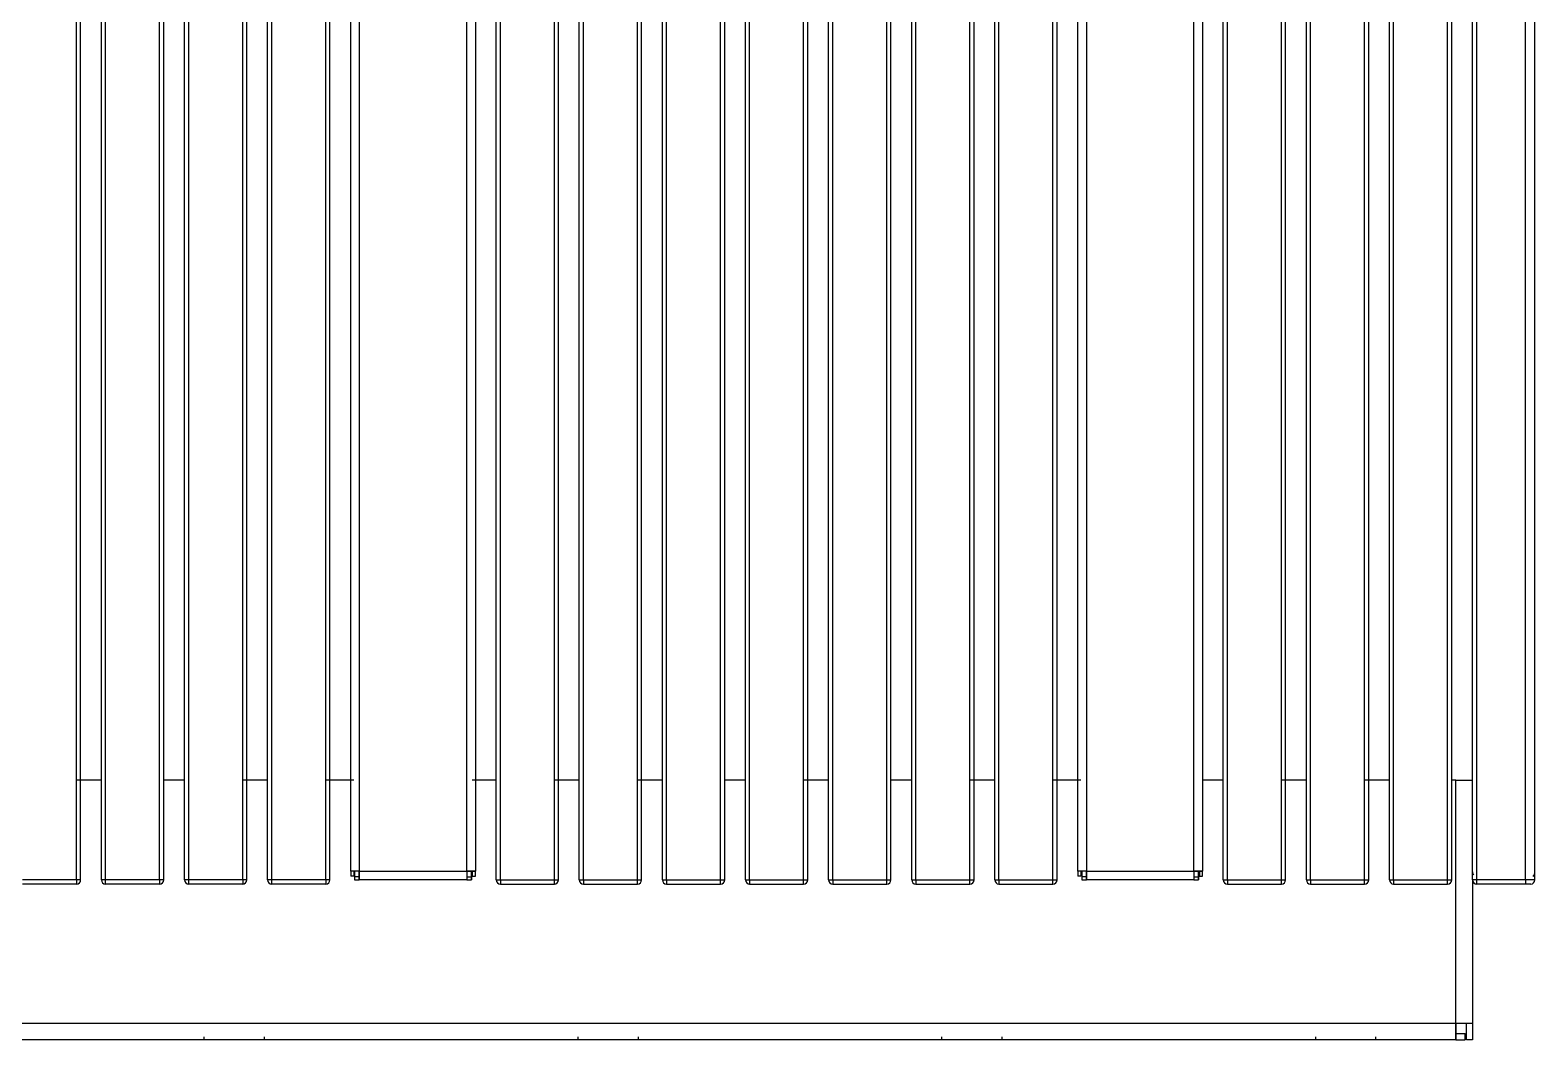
# Model space of a CAD drawing. Header units: millimetres. Extents: x 10366 to 18128, y 24546 to 29685.
# Drawn here: x 12485 to 13209, y 27664 to 28150 of the extents above; entities that cross this region are included whole.
import ezdxf

# ---------------------------------------------------------------- set-up
doc = ezdxf.new("R2010")
doc.units = ezdxf.units.MM
doc.header["$LTSCALE"] = 3
doc.layers.add('DomyÅ›lny', color=7, linetype='Continuous')

msp = doc.modelspace()

# ---------------------------------------------------------------- linework, layer by layer
at = {"layer": 'DomyÅ›lny'}
for p, q in [((12507.48, 27740.94), (12507.48, 28446.94)), ((12509.48, 27740.94), (12509.48, 28446.94)), ((12519.48, 27740.94), (12519.48, 28446.94)), ((12521.48, 27740.94), (12521.48, 28446.94)), ((12547.48, 27740.94), (12547.48, 28446.94)), ((12549.48, 27740.94), (12549.48, 28446.94)), ((12559.48, 27740.94), (12559.48, 28446.94)), ((12561.48, 27740.94), (12561.48, 28446.94)), ((12587.48, 27740.94), (12587.48, 28446.94)), ((12589.48, 27740.94), (12589.48, 28446.94)), ((12599.48, 27740.94), (12599.48, 28446.94)), ((12601.48, 27740.94), (12601.48, 28446.94)), ((12627.48, 27740.94), (12627.48, 28446.94)), ((12629.48, 27740.94), (12629.48, 28446.94)), ((12709.5, 27740.94), (12709.5, 28446.94)), ((12711.5, 27740.94), (12711.5, 28446.94)), ((12737.5, 27740.94), (12737.5, 28446.94)), ((12739.5, 27740.94), (12739.5, 28446.94)), ((12749.5, 27740.94), (12749.5, 28446.94)), ((12751.5, 27740.94), (12751.5, 28446.94)), ((12777.5, 27740.94), (12777.5, 28446.94)), ((12779.5, 27740.94), (12779.5, 28446.94)), ((12789.5, 27740.94), (12789.5, 28446.94)), ((12791.5, 27740.94), (12791.5, 28446.94)), ((12817.5, 27740.94), (12817.5, 28446.94)), ((12819.5, 27740.94), (12819.5, 28446.94)), ((12829.5, 27740.94), (12829.5, 28446.94)), ((12831.5, 27740.94), (12831.5, 28446.94)), ((12857.5, 27740.94), (12857.5, 28446.94)), ((12859.5, 27740.94), (12859.5, 28446.94)), ((12869.5, 27740.94), (12869.5, 28446.94)), ((12871.5, 27740.94), (12871.5, 28446.94)), ((12897.5, 27740.94), (12897.5, 28446.94)), ((12899.5, 27740.94), (12899.5, 28446.94)), ((12909.5, 27740.94), (12909.5, 28446.94)), ((12911.5, 27740.94), (12911.5, 28446.94)), ((12937.5, 27740.94), (12937.5, 28446.94)), ((12939.5, 27740.94), (12939.5, 28446.94)), ((12949.5, 27740.94), (12949.5, 28446.94)), ((12951.5, 27740.94), (12951.5, 28446.94)), ((12977.5, 27740.94), (12977.5, 28446.94)), ((12979.5, 27740.94), (12979.5, 28446.94)), ((13059.48, 27740.94), (13059.48, 28446.94)), ((13061.48, 27740.94), (13061.48, 28446.94)), ((13087.48, 27740.94), (13087.48, 28446.94)), ((13089.48, 27740.94), (13089.48, 28446.94)), ((13099.48, 27740.94), (13099.48, 28446.94)), ((13101.48, 27740.94), (13101.48, 28446.94)), ((13127.48, 27740.94), (13127.48, 28446.94)), ((13129.48, 27740.94), (13129.48, 28446.94)), ((13139.48, 27740.94), (13139.48, 28446.94)), ((13141.48, 27740.94), (13141.48, 28446.94)), ((13167.48, 27740.94), (13167.48, 28446.94)), ((13169.48, 27740.94), (13169.48, 28446.94)), ((13179.48, 27740.94), (13179.48, 28446.94)), ((13181.48, 27740.94), (13181.48, 28446.94)), ((13204.99, 27740.94), (13204.99, 28446.94)), ((13209.48, 27740.94), (13209.48, 28446.94)), ((12639.49, 27745.07), (12639.49, 28441.81)), ((12643.62, 28441.81), (12643.62, 27745.07)), ((12695.36, 27745.07), (12695.36, 28441.81)), ((12699.49, 28441.81), (12699.49, 27745.07)), ((12989.49, 27745.07), (12989.49, 28441.81)), ((12993.62, 28441.81), (12993.62, 27745.07)), ((13045.36, 27745.07), (13045.36, 28441.81)), ((13049.49, 28441.81), (13049.49, 27745.07)), ((12519.48, 27788.94), (12507.48, 27788.94)), ((12559.48, 27788.94), (12549.48, 27788.94)), ((12599.48, 27788.94), (12587.48, 27788.94)), ((12640.99, 27788.94), (12627.48, 27788.94)), ((12709.5, 27788.94), (12697.99, 27788.94)), ((12749.5, 27788.94), (12737.5, 27788.94)), ((12789.5, 27788.94), (12777.5, 27788.94)), ((12829.5, 27788.94), (12819.5, 27788.94)), ((12869.5, 27788.94), (12857.5, 27788.94)), ((12909.5, 27788.94), (12899.5, 27788.94)), ((12949.5, 27788.94), (12937.5, 27788.94)), ((12990.99, 27788.94), (12977.5, 27788.94)), ((13059.48, 27788.94), (13049.49, 27788.94)), ((13099.48, 27788.94), (13087.48, 27788.94)), ((13139.48, 27788.94), (13127.48, 27788.94)), ((13171.47, 27788.94), (13169.48, 27788.94)), ((13171.47, 27671.96), (13171.47, 27788.94)), ((12640.99, 27745.07), (12639.49, 27745.07)), ((12639.49, 27745.07), (12639.49, 27742.79)), ((12640.99, 27742.79), (12639.49, 27742.79)), ((12640.99, 27745.07), (12640.99, 27742.79)), ((12643.62, 27745.07), (12695.36, 27745.07)), ((12697.99, 27745.07), (12699.49, 27745.07)), ((12697.99, 27745.07), (12697.99, 27742.79)), ((12697.99, 27742.79), (12699.49, 27742.79)), ((12699.49, 27742.79), (12699.49, 27745.07)), ((12989.49, 27745.07), (12989.49, 27742.79)), ((12990.99, 27745.07), (12989.49, 27745.07)), ((12990.99, 27742.79), (12989.49, 27742.79)), ((12990.99, 27745.07), (12990.99, 27742.79)), ((12993.62, 27745.07), (13045.36, 27745.07)), ((13047.99, 27745.07), (13049.49, 27745.07)), ((13047.99, 27745.07), (13047.99, 27742.79)), ((13047.99, 27742.79), (13049.49, 27742.79)), ((13049.49, 27742.79), (13049.49, 27745.07)), ((12507.48, 27740.94), (12481.48, 27740.94)), ((12507.48, 27738.94), (12481.48, 27738.94)), ((12547.48, 27740.94), (12521.48, 27740.94)), ((12547.48, 27738.94), (12521.48, 27738.94)), ((12587.48, 27740.94), (12561.48, 27740.94)), ((12587.48, 27738.94), (12561.48, 27738.94)), ((12627.48, 27740.94), (12601.48, 27740.94)), ((12627.48, 27738.94), (12601.48, 27738.94)), ((12643.62, 27742.44), (12641.34, 27742.44)), ((12641.34, 27742.44), (12641.34, 27740.94)), ((12641.34, 27740.94), (12643.62, 27740.94)), ((12643.62, 27742.44), (12643.62, 27740.94)), ((12695.36, 27740.94), (12643.62, 27740.94)), ((12695.36, 27742.44), (12697.64, 27742.44)), ((12695.36, 27742.44), (12695.36, 27740.94)), ((12695.36, 27740.94), (12697.64, 27740.94)), ((12697.64, 27742.44), (12697.64, 27740.94)), ((12711.5, 27740.94), (12737.5, 27740.94)), ((12711.5, 27738.94), (12737.5, 27738.94)), ((12751.5, 27740.94), (12777.5, 27740.94)), ((12751.5, 27738.94), (12777.5, 27738.94)), ((12791.5, 27740.94), (12817.5, 27740.94)), ((12791.5, 27738.94), (12817.5, 27738.94)), ((12831.5, 27740.94), (12857.5, 27740.94)), ((12831.5, 27738.94), (12857.5, 27738.94)), ((12871.5, 27740.94), (12897.5, 27740.94)), ((12871.5, 27738.94), (12897.5, 27738.94)), ((12911.5, 27740.94), (12937.5, 27740.94)), ((12911.5, 27738.94), (12937.5, 27738.94)), ((12951.5, 27740.94), (12977.5, 27740.94)), ((12951.5, 27738.94), (12977.5, 27738.94)), ((12991.34, 27742.44), (12991.34, 27740.94)), ((12993.62, 27742.44), (12991.34, 27742.44)), ((12991.34, 27740.94), (12993.62, 27740.94)), ((12993.62, 27742.44), (12993.62, 27740.94)), ((13045.36, 27740.94), (12993.62, 27740.94)), ((13045.36, 27742.44), (13045.36, 27740.94)), ((13045.36, 27742.44), (13047.64, 27742.44)), ((13045.36, 27740.94), (13047.64, 27740.94)), ((13047.64, 27742.44), (13047.64, 27740.94)), ((13061.48, 27740.94), (13087.48, 27740.94)), ((13061.48, 27738.94), (13087.48, 27738.94)), ((13101.48, 27740.94), (13127.48, 27740.94)), ((13101.48, 27738.94), (13127.48, 27738.94)), ((13141.48, 27740.94), (13167.48, 27740.94)), ((13141.48, 27738.94), (13167.48, 27738.94)), ((13179.49, 27740.94), (13179.49, 27671.96)), ((13204.99, 27740.94), (13181.48, 27740.94)), ((13204.99, 27738.94), (13181.48, 27738.94)), ((12167.51, 27671.96), (13171.47, 27671.96)), ((13171.47, 27671.96), (13171.47, 27665.7)), ((13176.49, 27663.94), (13176.49, 27671.96)), ((13179.49, 27671.96), (13179.49, 27663.94)), ((13171.47, 27663.94), (12167.51, 27663.94)), ((13171.47, 27666.94), (13171.47, 27663.94)), ((13171.47, 27666.94), (13175.99, 27666.94)), ((13171.47, 27663.94), (13175.99, 27663.94)), ((13175.99, 27663.94), (13175.99, 27666.94)), ((13179.49, 27663.94), (13176.49, 27663.94))]:
    msp.add_line(p, q, dxfattribs=at)
for points in [[(13171.47, 27788.94, 0), (13179.49, 27788.94, 0)], [(12643.62, 27745.07, 0), (12639.49, 27745.07, 0)], [(12643.62, 27745.07, 0), (12640.99, 27745.07, 0)], [(12641.34, 27745.07, 0), (12641.34, 27740.94, 0)], [(12641.34, 27745.07, 0), (12641.34, 27742.44, 0)], [(12643.62, 27740.94, 0), (12643.62, 27740.94, 0), (12643.62, 27740.94, 0), (12643.62, 27740.94, 0), (12643.62, 27740.94, 0), (12643.62, 27740.94, 0), (12643.62, 27740.94, 0), (12643.62, 27740.94, 0), (12643.62, 27740.94, 0), (12643.62, 27740.94, 0), (12643.62, 27740.94, 0), (12643.62, 27740.94, 0), (12643.62, 27740.94, 0), (12643.62, 27740.95, 0), (12643.62, 27740.97, 0), (12643.62, 27741.07, 0), (12643.62, 27742.11, 0), (12643.62, 27745.07, 0)], [(12643.62, 27745.07, 0), (12643.62, 27742.44, 0)], [(12695.36, 27745.07, 0), (12695.36, 27740.94, 0)], [(12695.36, 27745.07, 0), (12695.36, 27742.44, 0)], [(12695.36, 27745.07, 0), (12697.99, 27745.07, 0)], [(12699.49, 27745.07, 0), (12699.49, 27745.07, 0), (12699.49, 27745.07, 0), (12699.49, 27745.07, 0), (12699.49, 27745.07, 0), (12699.49, 27745.07, 0), (12699.49, 27745.07, 0), (12699.49, 27745.07, 0), (12699.49, 27745.07, 0), (12699.49, 27745.07, 0), (12699.49, 27745.07, 0), (12699.49, 27745.07, 0), (12699.49, 27745.07, 0), (12699.48, 27745.07, 0), (12699.46, 27745.07, 0), (12699.37, 27745.07, 0), (12698.98, 27745.07, 0), (12695.36, 27745.07, 0)], [(12697.64, 27745.07, 0), (12697.64, 27742.44, 0)], [(12697.64, 27740.94, 0), (12697.64, 27740.94, 0), (12697.64, 27740.94, 0), (12697.64, 27740.94, 0), (12697.64, 27740.94, 0), (12697.64, 27740.94, 0), (12697.64, 27740.94, 0), (12697.64, 27740.94, 0), (12697.64, 27740.94, 0), (12697.64, 27740.94, 0), (12697.64, 27740.94, 0), (12697.64, 27740.94, 0), (12697.64, 27740.94, 0), (12697.64, 27740.95, 0), (12697.64, 27740.97, 0), (12697.64, 27741.06, 0), (12697.64, 27741.45, 0), (12697.64, 27745.07, 0)], [(12993.62, 27745.07, 0), (12989.49, 27745.07, 0)], [(12993.62, 27745.07, 0), (12990.99, 27745.07, 0)], [(12991.34, 27745.07, 0), (12991.34, 27742.44, 0)], [(12991.34, 27745.07, 0), (12991.34, 27740.94, 0)], [(12993.62, 27740.94, 0), (12993.62, 27740.94, 0), (12993.62, 27740.94, 0), (12993.62, 27740.94, 0), (12993.62, 27740.94, 0), (12993.62, 27740.94, 0), (12993.62, 27740.94, 0), (12993.62, 27740.94, 0), (12993.62, 27740.94, 0), (12993.62, 27740.94, 0), (12993.62, 27740.94, 0), (12993.62, 27740.94, 0), (12993.62, 27740.94, 0), (12993.62, 27740.95, 0), (12993.62, 27740.97, 0), (12993.62, 27741.07, 0), (12993.62, 27742.11, 0), (12993.62, 27745.07, 0)], [(12993.62, 27745.07, 0), (12993.62, 27742.44, 0)], [(13045.36, 27745.07, 0), (13045.36, 27742.44, 0)], [(13045.36, 27745.07, 0), (13045.36, 27740.94, 0)], [(13049.49, 27745.07, 0), (13049.49, 27745.07, 0), (13049.49, 27745.07, 0), (13049.49, 27745.07, 0), (13049.49, 27745.07, 0), (13049.49, 27745.07, 0), (13049.49, 27745.07, 0), (13049.49, 27745.07, 0), (13049.49, 27745.07, 0), (13049.49, 27745.07, 0), (13049.49, 27745.07, 0), (13049.49, 27745.07, 0), (13049.49, 27745.07, 0), (13049.48, 27745.07, 0), (13049.46, 27745.07, 0), (13049.37, 27745.07, 0), (13048.98, 27745.07, 0), (13045.36, 27745.07, 0)], [(13045.36, 27745.07, 0), (13047.99, 27745.07, 0)], [(13047.64, 27745.07, 0), (13047.64, 27742.44, 0)], [(13047.64, 27740.94, 0), (13047.64, 27740.94, 0), (13047.64, 27740.94, 0), (13047.64, 27740.94, 0), (13047.64, 27740.94, 0), (13047.64, 27740.94, 0), (13047.64, 27740.94, 0), (13047.64, 27740.94, 0), (13047.64, 27740.94, 0), (13047.64, 27740.94, 0), (13047.64, 27740.94, 0), (13047.64, 27740.94, 0), (13047.64, 27740.94, 0), (13047.64, 27740.95, 0), (13047.64, 27740.97, 0), (13047.64, 27741.06, 0), (13047.64, 27741.45, 0), (13047.64, 27745.07, 0)], [(12507.48, 27740.94, 0), (12507.48, 27738.94, 0)], [(12509.48, 27740.94, 0), (12509.48, 27740.94, 0), (12509.48, 27740.94, 0), (12509.48, 27740.94, 0), (12509.48, 27740.94, 0), (12509.48, 27740.94, 0), (12509.48, 27740.94, 0), (12509.48, 27740.94, 0), (12509.48, 27740.94, 0), (12509.48, 27740.94, 0), (12509.48, 27740.94, 0), (12509.48, 27740.94, 0), (12509.48, 27740.94, 0), (12509.46, 27740.94, 0), (12509.42, 27740.94, 0), (12509.23, 27740.94, 0), (12507.48, 27740.94, 0)], [(12521.48, 27740.94, 0), (12519.48, 27740.94, 0)], [(12521.48, 27738.94, 0), (12521.48, 27738.94, 0), (12521.48, 27738.94, 0), (12521.48, 27738.94, 0), (12521.48, 27738.94, 0), (12521.48, 27738.94, 0), (12521.48, 27738.94, 0), (12521.48, 27738.94, 0), (12521.48, 27738.94, 0), (12521.48, 27738.94, 0), (12521.48, 27738.94, 0), (12521.48, 27738.94, 0), (12521.48, 27738.94, 0), (12521.48, 27738.94, 0), (12521.48, 27738.95, 0), (12521.48, 27739, 0), (12521.48, 27739.19, 0), (12521.48, 27740.94, 0)], [(12547.48, 27740.94, 0), (12547.48, 27738.94, 0)], [(12549.48, 27740.94, 0), (12549.48, 27740.94, 0), (12549.48, 27740.94, 0), (12549.48, 27740.94, 0), (12549.48, 27740.94, 0), (12549.48, 27740.94, 0), (12549.48, 27740.94, 0), (12549.48, 27740.94, 0), (12549.48, 27740.94, 0), (12549.48, 27740.94, 0), (12549.48, 27740.94, 0), (12549.48, 27740.94, 0), (12549.48, 27740.94, 0), (12549.46, 27740.94, 0), (12549.42, 27740.94, 0), (12549.23, 27740.94, 0), (12547.48, 27740.94, 0)], [(12561.48, 27740.94, 0), (12559.48, 27740.94, 0)], [(12561.48, 27738.94, 0), (12561.48, 27738.94, 0), (12561.48, 27738.94, 0), (12561.48, 27738.94, 0), (12561.48, 27738.94, 0), (12561.48, 27738.94, 0), (12561.48, 27738.94, 0), (12561.48, 27738.94, 0), (12561.48, 27738.94, 0), (12561.48, 27738.94, 0), (12561.48, 27738.94, 0), (12561.48, 27738.94, 0), (12561.48, 27738.94, 0), (12561.48, 27738.94, 0), (12561.48, 27738.95, 0), (12561.48, 27739, 0), (12561.48, 27739.19, 0), (12561.48, 27740.94, 0)], [(12587.48, 27740.94, 0), (12587.48, 27738.94, 0)], [(12589.48, 27740.94, 0), (12589.48, 27740.94, 0), (12589.48, 27740.94, 0), (12589.48, 27740.94, 0), (12589.48, 27740.94, 0), (12589.48, 27740.94, 0), (12589.48, 27740.94, 0), (12589.48, 27740.94, 0), (12589.48, 27740.94, 0), (12589.48, 27740.94, 0), (12589.48, 27740.94, 0), (12589.48, 27740.94, 0), (12589.48, 27740.94, 0), (12589.48, 27740.94, 0), (12589.46, 27740.94, 0), (12589.42, 27740.94, 0), (12589.23, 27740.94, 0), (12587.48, 27740.94, 0)], [(12601.48, 27740.94, 0), (12599.48, 27740.94, 0)], [(12601.48, 27738.94, 0), (12601.48, 27738.94, 0), (12601.48, 27738.94, 0), (12601.48, 27738.94, 0), (12601.48, 27738.94, 0), (12601.48, 27738.94, 0), (12601.48, 27738.94, 0), (12601.48, 27738.94, 0), (12601.48, 27738.94, 0), (12601.48, 27738.94, 0), (12601.48, 27738.94, 0), (12601.48, 27738.94, 0), (12601.48, 27738.94, 0), (12601.48, 27738.94, 0), (12601.48, 27738.95, 0), (12601.48, 27739, 0), (12601.48, 27739.19, 0), (12601.48, 27740.94, 0)], [(12627.48, 27740.94, 0), (12627.48, 27738.94, 0)], [(12629.48, 27740.94, 0), (12629.48, 27740.94, 0), (12629.48, 27740.94, 0), (12629.48, 27740.94, 0), (12629.48, 27740.94, 0), (12629.48, 27740.94, 0), (12629.48, 27740.94, 0), (12629.48, 27740.94, 0), (12629.48, 27740.94, 0), (12629.48, 27740.94, 0), (12629.48, 27740.94, 0), (12629.48, 27740.94, 0), (12629.48, 27740.94, 0), (12629.48, 27740.94, 0), (12629.46, 27740.94, 0), (12629.42, 27740.94, 0), (12629.23, 27740.94, 0), (12627.48, 27740.94, 0)], [(12709.5, 27740.94, 0), (12709.5, 27740.94, 0), (12709.5, 27740.94, 0), (12709.5, 27740.94, 0), (12709.5, 27740.94, 0), (12709.5, 27740.94, 0), (12709.5, 27740.94, 0), (12709.5, 27740.94, 0), (12709.5, 27740.94, 0), (12709.5, 27740.94, 0), (12709.5, 27740.94, 0), (12709.5, 27740.94, 0), (12709.5, 27740.94, 0), (12709.51, 27740.94, 0), (12709.52, 27740.94, 0), (12709.56, 27740.94, 0), (12709.75, 27740.94, 0), (12711.5, 27740.94, 0)], [(12711.5, 27740.94, 0), (12711.5, 27738.94, 0)], [(12737.5, 27740.94, 0), (12739.5, 27740.94, 0)], [(12737.5, 27738.94, 0), (12737.5, 27738.94, 0), (12737.5, 27738.94, 0), (12737.5, 27738.94, 0), (12737.5, 27738.94, 0), (12737.5, 27738.94, 0), (12737.5, 27738.94, 0), (12737.5, 27738.94, 0), (12737.5, 27738.94, 0), (12737.5, 27738.94, 0), (12737.5, 27738.94, 0), (12737.5, 27738.94, 0), (12737.5, 27738.94, 0), (12737.5, 27738.94, 0), (12737.5, 27738.95, 0), (12737.5, 27739, 0), (12737.5, 27739.19, 0), (12737.5, 27740.94, 0)], [(12749.5, 27740.94, 0), (12749.5, 27740.94, 0), (12749.5, 27740.94, 0), (12749.5, 27740.94, 0), (12749.5, 27740.94, 0), (12749.5, 27740.94, 0), (12749.5, 27740.94, 0), (12749.5, 27740.94, 0), (12749.5, 27740.94, 0), (12749.5, 27740.94, 0), (12749.5, 27740.94, 0), (12749.5, 27740.94, 0), (12749.5, 27740.94, 0), (12749.51, 27740.94, 0), (12749.52, 27740.94, 0), (12749.56, 27740.94, 0), (12749.75, 27740.94, 0), (12751.5, 27740.94, 0)], [(12751.5, 27740.94, 0), (12751.5, 27738.94, 0)], [(12777.5, 27740.94, 0), (12779.5, 27740.94, 0)], [(12777.5, 27738.94, 0), (12777.5, 27738.94, 0), (12777.5, 27738.94, 0), (12777.5, 27738.94, 0), (12777.5, 27738.94, 0), (12777.5, 27738.94, 0), (12777.5, 27738.94, 0), (12777.5, 27738.94, 0), (12777.5, 27738.94, 0), (12777.5, 27738.94, 0), (12777.5, 27738.94, 0), (12777.5, 27738.94, 0), (12777.5, 27738.94, 0), (12777.5, 27738.94, 0), (12777.5, 27738.95, 0), (12777.5, 27739, 0), (12777.5, 27739.19, 0), (12777.5, 27740.94, 0)], [(12789.5, 27740.94, 0), (12789.5, 27740.94, 0), (12789.5, 27740.94, 0), (12789.5, 27740.94, 0), (12789.5, 27740.94, 0), (12789.5, 27740.94, 0), (12789.5, 27740.94, 0), (12789.5, 27740.94, 0), (12789.5, 27740.94, 0), (12789.5, 27740.94, 0), (12789.5, 27740.94, 0), (12789.5, 27740.94, 0), (12789.51, 27740.94, 0), (12789.52, 27740.94, 0), (12789.56, 27740.94, 0), (12789.75, 27740.94, 0), (12791.5, 27740.94, 0)], [(12791.5, 27740.94, 0), (12791.5, 27738.94, 0)], [(12817.5, 27738.94, 0), (12817.5, 27738.94, 0), (12817.5, 27738.94, 0), (12817.5, 27738.94, 0), (12817.5, 27738.94, 0), (12817.5, 27738.94, 0), (12817.5, 27738.94, 0), (12817.5, 27738.94, 0), (12817.5, 27738.94, 0), (12817.5, 27738.94, 0), (12817.5, 27738.94, 0), (12817.5, 27738.94, 0), (12817.5, 27738.94, 0), (12817.5, 27738.94, 0), (12817.5, 27738.95, 0), (12817.5, 27739, 0), (12817.5, 27739.19, 0), (12817.5, 27740.94, 0)], [(12817.5, 27740.94, 0), (12819.5, 27740.94, 0)], [(12829.5, 27740.94, 0), (12829.5, 27740.94, 0), (12829.5, 27740.94, 0), (12829.5, 27740.94, 0), (12829.5, 27740.94, 0), (12829.5, 27740.94, 0), (12829.5, 27740.94, 0), (12829.5, 27740.94, 0), (12829.5, 27740.94, 0), (12829.5, 27740.94, 0), (12829.5, 27740.94, 0), (12829.5, 27740.94, 0), (12829.51, 27740.94, 0), (12829.52, 27740.94, 0), (12829.56, 27740.94, 0), (12829.75, 27740.94, 0), (12831.5, 27740.94, 0)], [(12831.5, 27740.94, 0), (12831.5, 27738.94, 0)], [(12857.5, 27740.94, 0), (12859.5, 27740.94, 0)], [(12857.5, 27738.94, 0), (12857.5, 27738.94, 0), (12857.5, 27738.94, 0), (12857.5, 27738.94, 0), (12857.5, 27738.94, 0), (12857.5, 27738.94, 0), (12857.5, 27738.94, 0), (12857.5, 27738.94, 0), (12857.5, 27738.94, 0), (12857.5, 27738.94, 0), (12857.5, 27738.94, 0), (12857.5, 27738.94, 0), (12857.5, 27738.94, 0), (12857.5, 27738.94, 0), (12857.5, 27738.95, 0), (12857.5, 27739, 0), (12857.5, 27739.19, 0), (12857.5, 27740.94, 0)], [(12869.5, 27740.94, 0), (12869.5, 27740.94, 0), (12869.5, 27740.94, 0), (12869.5, 27740.94, 0), (12869.5, 27740.94, 0), (12869.5, 27740.94, 0), (12869.5, 27740.94, 0), (12869.5, 27740.94, 0), (12869.5, 27740.94, 0), (12869.5, 27740.94, 0), (12869.5, 27740.94, 0), (12869.5, 27740.94, 0), (12869.51, 27740.94, 0), (12869.52, 27740.94, 0), (12869.56, 27740.94, 0), (12869.75, 27740.94, 0), (12871.5, 27740.94, 0)], [(12871.5, 27740.94, 0), (12871.5, 27738.94, 0)], [(12897.5, 27738.94, 0), (12897.5, 27738.94, 0), (12897.5, 27738.94, 0), (12897.5, 27738.94, 0), (12897.5, 27738.94, 0), (12897.5, 27738.94, 0), (12897.5, 27738.94, 0), (12897.5, 27738.94, 0), (12897.5, 27738.94, 0), (12897.5, 27738.94, 0), (12897.5, 27738.94, 0), (12897.5, 27738.94, 0), (12897.5, 27738.94, 0), (12897.5, 27738.94, 0), (12897.5, 27738.95, 0), (12897.5, 27739, 0), (12897.5, 27739.19, 0), (12897.5, 27740.94, 0)], [(12897.5, 27740.94, 0), (12899.5, 27740.94, 0)], [(12909.5, 27740.94, 0), (12909.5, 27740.94, 0), (12909.5, 27740.94, 0), (12909.5, 27740.94, 0), (12909.5, 27740.94, 0), (12909.5, 27740.94, 0), (12909.5, 27740.94, 0), (12909.5, 27740.94, 0), (12909.5, 27740.94, 0), (12909.5, 27740.94, 0), (12909.5, 27740.94, 0), (12909.5, 27740.94, 0), (12909.51, 27740.94, 0), (12909.52, 27740.94, 0), (12909.56, 27740.94, 0), (12909.75, 27740.94, 0), (12911.5, 27740.94, 0)], [(12911.5, 27740.94, 0), (12911.5, 27738.94, 0)], [(12937.5, 27738.94, 0), (12937.5, 27738.94, 0), (12937.5, 27738.94, 0), (12937.5, 27738.94, 0), (12937.5, 27738.94, 0), (12937.5, 27738.94, 0), (12937.5, 27738.94, 0), (12937.5, 27738.94, 0), (12937.5, 27738.94, 0), (12937.5, 27738.94, 0), (12937.5, 27738.94, 0), (12937.5, 27738.94, 0), (12937.5, 27738.94, 0), (12937.5, 27738.94, 0), (12937.5, 27738.95, 0), (12937.5, 27739, 0), (12937.5, 27739.19, 0), (12937.5, 27740.94, 0)], [(12937.5, 27740.94, 0), (12939.5, 27740.94, 0)], [(12949.5, 27740.94, 0), (12949.5, 27740.94, 0), (12949.5, 27740.94, 0), (12949.5, 27740.94, 0), (12949.5, 27740.94, 0), (12949.5, 27740.94, 0), (12949.5, 27740.94, 0), (12949.5, 27740.94, 0), (12949.5, 27740.94, 0), (12949.5, 27740.94, 0), (12949.5, 27740.94, 0), (12949.5, 27740.94, 0), (12949.51, 27740.94, 0), (12949.52, 27740.94, 0), (12949.56, 27740.94, 0), (12949.75, 27740.94, 0), (12951.5, 27740.94, 0)], [(12951.5, 27740.94, 0), (12951.5, 27738.94, 0)], [(12977.5, 27738.94, 0), (12977.5, 27738.94, 0), (12977.5, 27738.94, 0), (12977.5, 27738.94, 0), (12977.5, 27738.94, 0), (12977.5, 27738.94, 0), (12977.5, 27738.94, 0), (12977.5, 27738.94, 0), (12977.5, 27738.94, 0), (12977.5, 27738.94, 0), (12977.5, 27738.94, 0), (12977.5, 27738.94, 0), (12977.5, 27738.94, 0), (12977.5, 27738.94, 0), (12977.5, 27738.95, 0), (12977.5, 27739, 0), (12977.5, 27739.19, 0), (12977.5, 27740.94, 0)], [(12977.5, 27740.94, 0), (12979.5, 27740.94, 0)], [(13059.48, 27740.94, 0), (13059.48, 27740.94, 0), (13059.48, 27740.94, 0), (13059.48, 27740.94, 0), (13059.48, 27740.94, 0), (13059.48, 27740.94, 0), (13059.48, 27740.94, 0), (13059.48, 27740.94, 0), (13059.48, 27740.94, 0), (13059.48, 27740.94, 0), (13059.48, 27740.94, 0), (13059.48, 27740.94, 0), (13059.48, 27740.94, 0), (13059.48, 27740.94, 0), (13059.49, 27740.94, 0), (13059.54, 27740.94, 0), (13059.73, 27740.94, 0), (13061.48, 27740.94, 0)], [(13061.48, 27740.94, 0), (13061.48, 27738.94, 0)], [(13087.48, 27740.94, 0), (13089.48, 27740.94, 0)], [(13087.48, 27738.94, 0), (13087.48, 27738.94, 0), (13087.48, 27738.94, 0), (13087.48, 27738.94, 0), (13087.48, 27738.94, 0), (13087.48, 27738.94, 0), (13087.48, 27738.94, 0), (13087.48, 27738.94, 0), (13087.48, 27738.94, 0), (13087.48, 27738.94, 0), (13087.48, 27738.94, 0), (13087.48, 27738.94, 0), (13087.48, 27738.94, 0), (13087.48, 27738.94, 0), (13087.48, 27738.95, 0), (13087.48, 27739, 0), (13087.48, 27739.19, 0), (13087.48, 27740.94, 0)], [(13099.48, 27740.94, 0), (13099.48, 27740.94, 0), (13099.48, 27740.94, 0), (13099.48, 27740.94, 0), (13099.48, 27740.94, 0), (13099.48, 27740.94, 0), (13099.48, 27740.94, 0), (13099.48, 27740.94, 0), (13099.48, 27740.94, 0), (13099.48, 27740.94, 0), (13099.48, 27740.94, 0), (13099.48, 27740.94, 0), (13099.48, 27740.94, 0), (13099.49, 27740.94, 0), (13099.54, 27740.94, 0), (13099.73, 27740.94, 0), (13101.48, 27740.94, 0)], [(13101.48, 27740.94, 0), (13101.48, 27738.94, 0)], [(13127.48, 27740.94, 0), (13129.48, 27740.94, 0)], [(13127.48, 27738.94, 0), (13127.48, 27738.94, 0), (13127.48, 27738.94, 0), (13127.48, 27738.94, 0), (13127.48, 27738.94, 0), (13127.48, 27738.94, 0), (13127.48, 27738.94, 0), (13127.48, 27738.94, 0), (13127.48, 27738.94, 0), (13127.48, 27738.94, 0), (13127.48, 27738.94, 0), (13127.48, 27738.94, 0), (13127.48, 27738.94, 0), (13127.48, 27738.94, 0), (13127.48, 27738.95, 0), (13127.48, 27739, 0), (13127.48, 27739.19, 0), (13127.48, 27740.94, 0)], [(13139.48, 27740.94, 0), (13139.48, 27740.94, 0), (13139.48, 27740.94, 0), (13139.48, 27740.94, 0), (13139.48, 27740.94, 0), (13139.48, 27740.94, 0), (13139.48, 27740.94, 0), (13139.48, 27740.94, 0), (13139.48, 27740.94, 0), (13139.48, 27740.94, 0), (13139.48, 27740.94, 0), (13139.48, 27740.94, 0), (13139.48, 27740.94, 0), (13139.49, 27740.94, 0), (13139.54, 27740.94, 0), (13139.73, 27740.94, 0), (13141.48, 27740.94, 0)], [(13141.48, 27740.94, 0), (13141.48, 27738.94, 0)], [(13167.48, 27738.94, 0), (13167.48, 27738.94, 0), (13167.48, 27738.94, 0), (13167.48, 27738.94, 0), (13167.48, 27738.94, 0), (13167.48, 27738.94, 0), (13167.48, 27738.94, 0), (13167.48, 27738.94, 0), (13167.48, 27738.94, 0), (13167.48, 27738.94, 0), (13167.48, 27738.94, 0), (13167.48, 27738.94, 0), (13167.48, 27738.94, 0), (13167.48, 27738.94, 0), (13167.48, 27738.95, 0), (13167.48, 27739, 0), (13167.48, 27739.19, 0), (13167.48, 27740.94, 0)], [(13167.48, 27740.94, 0), (13169.48, 27740.94, 0)], [(13181.48, 27740.94, 0), (13179.48, 27740.94, 0)], [(13181.48, 27738.94, 0), (13181.48, 27738.94, 0), (13181.48, 27738.94, 0), (13181.48, 27738.94, 0), (13181.48, 27738.94, 0), (13181.48, 27738.94, 0), (13181.48, 27738.94, 0), (13181.48, 27738.94, 0), (13181.48, 27738.94, 0), (13181.48, 27738.94, 0), (13181.48, 27738.94, 0), (13181.48, 27738.94, 0), (13181.48, 27738.94, 0), (13181.48, 27738.94, 0), (13181.48, 27738.95, 0), (13181.48, 27739, 0), (13181.48, 27739.19, 0), (13181.48, 27740.94, 0)], [(13209.48, 27740.94, 0), (13209.48, 27740.94, 0), (13209.48, 27740.94, 0), (13209.48, 27740.94, 0), (13209.48, 27740.94, 0), (13209.48, 27740.94, 0), (13209.48, 27740.94, 0), (13209.48, 27740.94, 0), (13209.48, 27740.94, 0), (13209.48, 27740.94, 0), (13209.48, 27740.94, 0), (13209.48, 27740.94, 0), (13209.48, 27740.94, 0), (13209.47, 27740.94, 0), (13209.45, 27740.94, 0), (13209.35, 27740.94, 0), (13208.93, 27740.94, 0), (13204.99, 27740.94, 0)], [(13204.99, 27740.94, 0), (13204.99, 27738.94, 0)], [(13207.48, 27738.94, 0), (13207.48, 27738.94, 0), (13207.48, 27738.94, 0), (13207.48, 27738.94, 0), (13207.48, 27738.94, 0), (13207.48, 27738.94, 0), (13207.48, 27738.94, 0), (13207.48, 27738.94, 0), (13207.48, 27738.94, 0), (13207.48, 27738.94, 0), (13207.48, 27738.94, 0), (13207.48, 27738.94, 0), (13207.48, 27738.94, 0), (13207.47, 27738.94, 0), (13207.46, 27738.94, 0), (13207.41, 27738.94, 0), (13207.17, 27738.94, 0), (13204.99, 27738.94, 0)], [(13171.47, 27671.96, 0), (13179.49, 27671.96, 0)], [(13171.47, 27665.7, 0), (13171.47, 27671.96, 0)], [(12568.99, 27663.94, 0), (12568.99, 27663.94, 0), (12568.99, 27663.94, 0), (12568.99, 27663.94, 0), (12568.99, 27663.94, 0), (12568.99, 27663.94, 0), (12568.99, 27663.94, 0), (12568.99, 27663.94, 0), (12568.99, 27663.94, 0), (12568.99, 27663.94, 0), (12568.99, 27663.94, 0), (12568.99, 27663.94, 0), (12568.99, 27663.94, 0), (12568.99, 27663.94, 0), (12568.99, 27663.95, 0), (12568.99, 27663.97, 0), (12568.99, 27664.08, 0), (12568.99, 27664.56, 0), (12568.99, 27665.4, 0)], [(12597.99, 27663.94, 0), (12597.99, 27663.94, 0), (12597.99, 27663.94, 0), (12597.99, 27663.94, 0), (12597.99, 27663.94, 0), (12597.99, 27663.94, 0), (12597.99, 27663.94, 0), (12597.99, 27663.94, 0), (12597.99, 27663.94, 0), (12597.99, 27663.94, 0), (12597.99, 27663.94, 0), (12597.99, 27663.94, 0), (12597.99, 27663.94, 0), (12597.99, 27663.94, 0), (12597.99, 27663.95, 0), (12597.99, 27663.97, 0), (12597.99, 27664.08, 0), (12597.99, 27664.56, 0), (12597.99, 27665.4, 0)], [(12748.99, 27663.94, 0), (12748.99, 27663.94, 0), (12748.99, 27663.94, 0), (12748.99, 27663.94, 0), (12748.99, 27663.94, 0), (12748.99, 27663.94, 0), (12748.99, 27663.94, 0), (12748.99, 27663.94, 0), (12748.99, 27663.94, 0), (12748.99, 27663.94, 0), (12748.99, 27663.94, 0), (12748.99, 27663.94, 0), (12748.99, 27663.94, 0), (12748.99, 27663.94, 0), (12748.99, 27663.95, 0), (12748.99, 27663.97, 0), (12748.99, 27664.08, 0), (12748.99, 27664.56, 0), (12748.99, 27665.4, 0)], [(12777.99, 27663.94, 0), (12777.99, 27663.94, 0), (12777.99, 27663.94, 0), (12777.99, 27663.94, 0), (12777.99, 27663.94, 0), (12777.99, 27663.94, 0), (12777.99, 27663.94, 0), (12777.99, 27663.94, 0), (12777.99, 27663.94, 0), (12777.99, 27663.94, 0), (12777.99, 27663.94, 0), (12777.99, 27663.94, 0), (12777.99, 27663.94, 0), (12777.99, 27663.94, 0), (12777.99, 27663.95, 0), (12777.99, 27663.97, 0), (12777.99, 27664.08, 0), (12777.99, 27664.56, 0), (12777.99, 27665.4, 0)], [(12923.99, 27663.94, 0), (12923.99, 27663.94, 0), (12923.99, 27663.94, 0), (12923.99, 27663.94, 0), (12923.99, 27663.94, 0), (12923.99, 27663.94, 0), (12923.99, 27663.94, 0), (12923.99, 27663.94, 0), (12923.99, 27663.94, 0), (12923.99, 27663.94, 0), (12923.99, 27663.94, 0), (12923.99, 27663.94, 0), (12923.99, 27663.94, 0), (12923.99, 27663.94, 0), (12923.99, 27663.95, 0), (12923.99, 27663.97, 0), (12923.99, 27664.08, 0), (12923.99, 27664.56, 0), (12923.99, 27665.4, 0)], [(12952.99, 27663.94, 0), (12952.99, 27663.94, 0), (12952.99, 27663.94, 0), (12952.99, 27663.94, 0), (12952.99, 27663.94, 0), (12952.99, 27663.94, 0), (12952.99, 27663.94, 0), (12952.99, 27663.94, 0), (12952.99, 27663.94, 0), (12952.99, 27663.94, 0), (12952.99, 27663.94, 0), (12952.99, 27663.94, 0), (12952.99, 27663.94, 0), (12952.99, 27663.94, 0), (12952.99, 27663.95, 0), (12952.99, 27663.97, 0), (12952.99, 27664.08, 0), (12952.99, 27664.56, 0), (12952.99, 27665.4, 0)], [(13103.99, 27663.94, 0), (13103.99, 27663.94, 0), (13103.99, 27663.94, 0), (13103.99, 27663.94, 0), (13103.99, 27663.94, 0), (13103.99, 27663.94, 0), (13103.99, 27663.94, 0), (13103.99, 27663.94, 0), (13103.99, 27663.94, 0), (13103.99, 27663.94, 0), (13103.99, 27663.94, 0), (13103.99, 27663.94, 0), (13103.99, 27663.94, 0), (13103.99, 27663.94, 0), (13103.99, 27663.95, 0), (13103.99, 27663.97, 0), (13103.99, 27664.08, 0), (13103.99, 27664.56, 0), (13103.99, 27665.4, 0)], [(13132.99, 27663.94, 0), (13132.99, 27663.94, 0), (13132.99, 27663.94, 0), (13132.99, 27663.94, 0), (13132.99, 27663.94, 0), (13132.99, 27663.94, 0), (13132.99, 27663.94, 0), (13132.99, 27663.94, 0), (13132.99, 27663.94, 0), (13132.99, 27663.94, 0), (13132.99, 27663.94, 0), (13132.99, 27663.94, 0), (13132.99, 27663.94, 0), (13132.99, 27663.94, 0), (13132.99, 27663.95, 0), (13132.99, 27663.97, 0), (13132.99, 27664.08, 0), (13132.99, 27664.56, 0), (13132.99, 27665.4, 0)], [(13171.47, 27663.94, 0), (13171.47, 27663.94, 0), (13171.47, 27663.94, 0), (13171.47, 27663.94, 0), (13171.47, 27663.94, 0), (13171.47, 27663.94, 0), (13171.47, 27663.94, 0), (13171.47, 27663.94, 0), (13171.47, 27663.94, 0), (13171.47, 27663.94, 0), (13171.47, 27663.94, 0), (13171.47, 27663.94, 0), (13171.47, 27663.95, 0), (13171.47, 27663.98, 0), (13171.47, 27664.13, 0), (13171.47, 27665.7, 0)]]:
    msp.add_polyline3d(points, dxfattribs=at)
for centre, radius, start, end in [((13181.49, 27744.79), 2, 180, 225), ((13205.36, 27745.07), 4.13, 322.33684, 0), ((12507.48, 27740.94), 2, 270, 0), ((12521.48, 27740.94), 2, 180, 270), ((12547.48, 27740.94), 2, 270, 0), ((12561.48, 27740.94), 2, 180, 270), ((12587.48, 27740.94), 2, 270, 0), ((12601.48, 27740.94), 2, 180, 270), ((12627.48, 27740.94), 2, 270, 0), ((12711.5, 27740.94), 2, 180, 270), ((12737.5, 27740.94), 2, 270, 0), ((12751.5, 27740.94), 2, 180, 270), ((12777.5, 27740.94), 2, 270, 0), ((12791.5, 27740.94), 2, 180, 270), ((12817.5, 27740.94), 2, 270, 0), ((12831.5, 27740.94), 2, 180, 270), ((12857.5, 27740.94), 2, 270, 0), ((12871.5, 27740.94), 2, 180, 270), ((12897.5, 27740.94), 2, 270, 0), ((12911.5, 27740.94), 2, 180, 270), ((12937.5, 27740.94), 2, 270, 0), ((12951.5, 27740.94), 2, 180, 270), ((12977.5, 27740.94), 2, 270, 0), ((13061.48, 27740.94), 2, 180, 270), ((13087.48, 27740.94), 2, 270, 0), ((13101.48, 27740.94), 2, 180, 270), ((13101.48, 27740.94), 2, 180, 270), ((13127.48, 27740.94), 2, 270, 0), ((13141.48, 27740.94), 2, 180, 270), ((13167.48, 27740.94), 2, 270, 0), ((13181.48, 27740.94), 2, 180, 270), ((13207.48, 27740.94), 2, 270, 0)]:
    msp.add_arc(centre, radius, start, end, dxfattribs=at)

doc.saveas('drawing.dxf')
